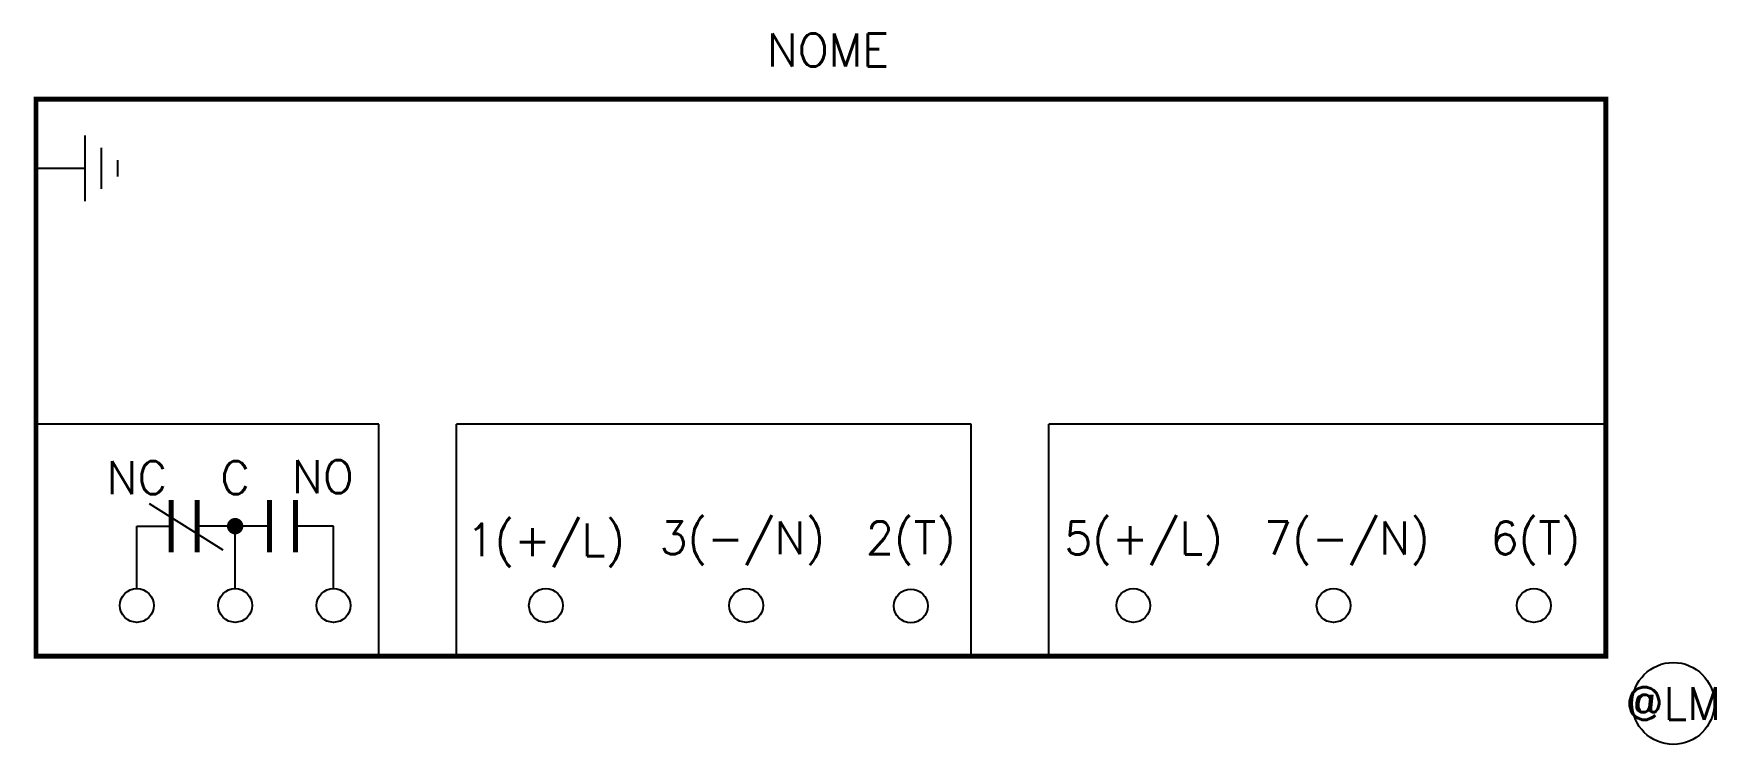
# Model space of a CAD drawing. Header units: millimetres. Extents: x 1755 to 1857, y 873 to 917.
import ezdxf
from ezdxf.enums import TextEntityAlignment as Align

# ---------------------------------------------------------------- set-up
doc = ezdxf.new("R2010")
doc.units = ezdxf.units.MM
doc.styles.add('ROMANS', font='romans')

msp = doc.modelspace()

# ---------------------------------------------------------------- linework, layer by layer
for p, q in [((1757.89, 906.56), (1757.89, 910.56)), ((1758.89, 907.31), (1758.89, 909.81)), ((1754.9, 908.56), (1757.89, 908.56)), ((1759.89, 908.06), (1759.89, 909.06)), ((1775.81, 892.95), (1754.9, 892.95)), ((1775.81, 878.78), (1775.81, 892.95)), ((1780.56, 878.78), (1780.56, 892.95)), ((1811.95, 892.95), (1780.56, 892.95)), ((1811.95, 878.78), (1811.95, 892.95)), ((1850.69, 892.95), (1816.7, 892.95)), ((1816.7, 878.78), (1816.7, 892.95)), ((1769.14, 886.72), (1764.74, 886.72))]:
    msp.add_line(p, q)
at = {"ltscale": 10}
msp.add_line((1761.81, 888.11), (1766.3, 885.27), dxfattribs=at)
at = {"color": 5, "const_width": 0.3}
msp.add_lwpolyline([(1754.9, 912.78), (1850.69, 912.78), (1850.69, 878.78), (1754.9, 878.78)], close=True, dxfattribs=at)
at = {"const_width": 0.3}
for points in [[(1763.14, 885.12), (1763.14, 888.32)], [(1764.74, 885.12), (1764.74, 888.32)], [(1769.14, 885.12), (1769.14, 888.32)], [(1770.74, 885.12), (1770.74, 888.32)]]:
    msp.add_lwpolyline(points, dxfattribs=at)
for points in [[(1761.05, 886.72), (1763.14, 886.72)], [(1761.05, 882.91), (1761.05, 886.72)], [(1767.05, 882.91), (1767.05, 886.72)], [(1773.05, 886.72), (1770.74, 886.72)], [(1773.05, 882.91), (1773.05, 886.72)]]:
    msp.add_lwpolyline(points)
at = {"const_width": 0.5}
for points in [[(1767.3, 886.72, 1), (1766.8, 886.72, 1)], [(1766.8, 886.72, 1), (1767.3, 886.72, 1)]]:
    msp.add_lwpolyline(points, format="xyb", dxfattribs=at)
for centre, radius in [((1761.05, 881.88), 1.03), ((1767.05, 881.88), 1.03), ((1773.05, 881.88), 1.03), ((1786.01, 881.88), 1.03), ((1798.23, 881.88), 1.03), ((1808.28, 881.85), 1.03), ((1821.85, 881.88), 1.03), ((1834.07, 881.88), 1.03), ((1846.29, 881.88), 1.03), ((1854.8, 875.9), 2.5)]:
    msp.add_circle(centre, radius)

# ---------------------------------------------------------------- texts
at = {"style": 'ROMANS'}
msp.add_text('NO', height=2, dxfattribs=at).set_placement((1772.4, 889.74), align=Align.MIDDLE_CENTER)
at = {"style": 'ROMANS', "flags": 4}
for tag, text, p in [('NOME', 'NOME', (1803.22, 915.78)), ('NC', 'NC', (1761.05, 889.68)), ('C', '', (1767.05, 889.68)), ('1(+/L)', '1(+/L)', (1786.01, 885.88)), ('3(-/N)', '3(-/N)', (1798, 886.01)), ('2(T)', '2(T)', (1808.28, 886.01)), ('5(+/L)', '5(+/L)', (1822.48, 886)), ('7(-/N)', '7(-/N)', (1834.89, 886)), ('6(T)', '6(T)', (1846.39, 886)), ('@LM', '@LM', (1854.8, 875.9))]:
    msp.add_attdef(tag, text=text, height=2, dxfattribs=at).set_placement(p, align=Align.MIDDLE_CENTER)

doc.saveas('drawing.dxf')
